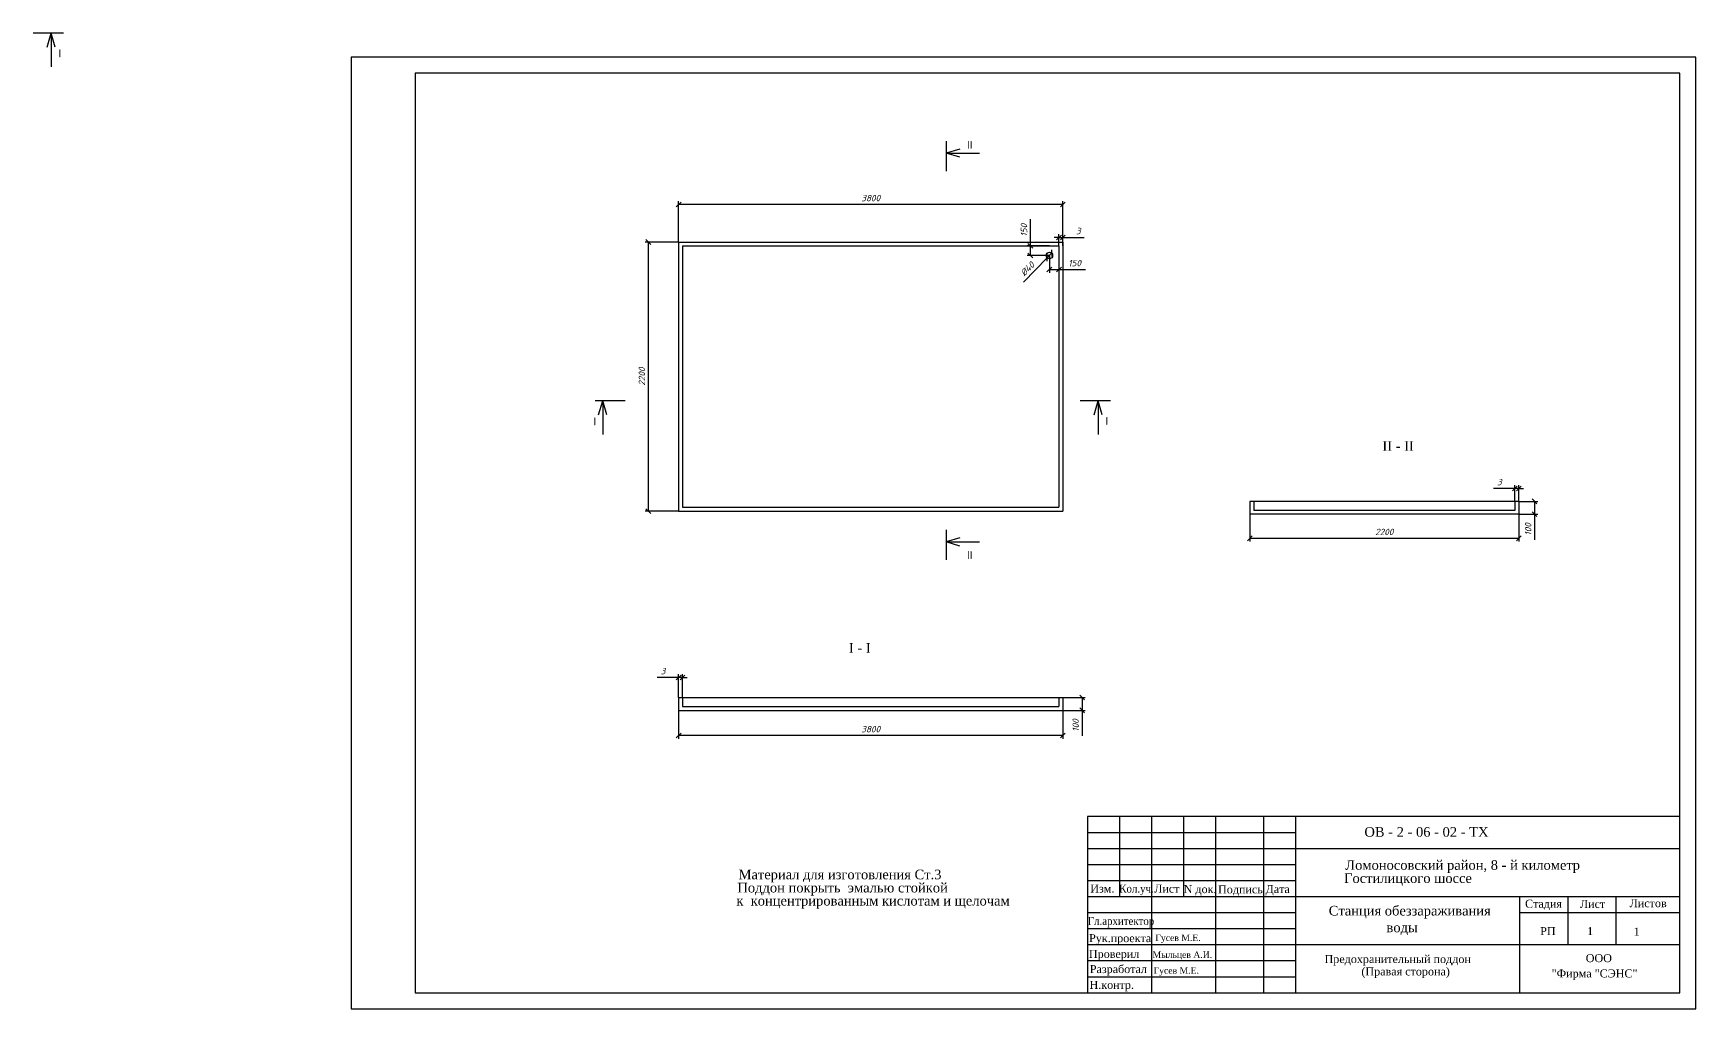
# Model space of a CAD drawing. Header units: millimetres. Extents: x -17979 to 93814, y -32242 to 30101.
# Drawn here: x -9799 to 42128, y -32242 to -1798 of the extents above; entities that cross this region are included whole.
import ezdxf

# ---------------------------------------------------------------- set-up
doc = ezdxf.new("R2010")
doc.units = ezdxf.units.MM
doc.styles.add('CН', font='')
doc.styles.add('СИС', font='txt.shx', dxfattribs={"oblique": 15})
doc.styles.add('СН с наклоном', font='', dxfattribs={"oblique": 15})
doc.styles.get('CН').set_extended_font_data('Times New Roman Cyr')
doc.styles.get('СН с наклоном').set_extended_font_data('Times New Roman Cyr')
doc.dimstyles.new('25 СИС', dxfattribs={"dimscale": 0, "dimtxt": 200, "dimasz": 150, "dimexe": 100, "dimexo": 0.625, "dimgap": 100, "dimtad": 1, "dimlfac": 0.25, "dimdsep": 46, "dimtxsty": 'СИС', "dimblk": 'OBLIQUE', "dimcen": 2.5, "dimclrd": 3, "dimclre": 3, "dimclrt": 7, "dimadec": 0, "dimazin": 0, "dimtm": 1e-09, "dimtfac": 1, "dimtmove": 0, "dimatfit": 3, "dimldrblk": 'NONE', "dimfxl": 0, "dimtolj": 1, "dimtzin": 0, "dimarcsym": 0})
doc.dimstyles.new('50 СИС', dxfattribs={"dimscale": 0, "dimtxt": 200, "dimasz": 150, "dimexe": 100, "dimexo": 0.625, "dimgap": 100, "dimtad": 1, "dimlfac": 0.5, "dimdsep": 46, "dimtxsty": 'СИС', "dimblk": 'OBLIQUE', "dimcen": 2.5, "dimclrd": 3, "dimclre": 3, "dimclrt": 7, "dimadec": 0, "dimazin": 0, "dimtm": 1e-09, "dimtfac": 1, "dimtmove": 0, "dimatfit": 3, "dimldrblk": 'NONE', "dimfxl": 0, "dimtolj": 1, "dimtzin": 0, "dimarcsym": 0})

# ---------------------------------------------------------------- blocks, each defined once
blk = doc.blocks.new('_OBLIQUE')
at = {"color": 0, "linetype": 'ByBlock'}
blk.add_line((-0.5, -0.5), (0.5, 0.5), dxfattribs=at)
blk = doc.blocks.new('*D49')
at = {"color": 3, "lineweight": -2}
for p, q in [((10359, -22930), (10359, -23817)), ((22359, -22930), (22359, -23817)), ((22359, -23717), (10359, -23717))]:
    blk.add_line(p, q, dxfattribs=at)
at = {"layer": 'Defpoints', "color": 0}
for p in [(10359, -22930), (22359, -22930), (10359, -23717)]:
    blk.add_point(p, dxfattribs=at)
at = {"color": 3, "lineweight": -2, "xscale": 150, "yscale": 150, "zscale": 150, "rotation": 180}
blk.add_blockref('_OBLIQUE', (10359, -23717), dxfattribs=at)
at = {"color": 3, "lineweight": -2, "xscale": 150, "yscale": 150, "zscale": 150}
blk.add_blockref('_OBLIQUE', (22359, -23717), dxfattribs=at)
at = {"color": 7, "insert": (16359, -23517), "char_height": 200, "attachment_point": 5, "style": 'СИС'}
blk.add_mtext('\\A1;3800', dxfattribs=at)
blk = doc.blocks.new('_None')
blk = doc.blocks.new('*D51')
at = {"color": 3, "lineweight": -2}
for p, q in [((10359, -22529), (10359, -21804)), ((10479, -22529), (10479, -21804)), ((10359, -21904), (9690, -21904)), ((10479, -21904), (10359, -21904)), ((10479, -21904), (10629, -21904))]:
    blk.add_line(p, q, dxfattribs=at)
at = {"layer": 'Defpoints', "color": 0}
for p in [(10359, -21904), (10359, -22530), (10479, -22530)]:
    blk.add_point(p, dxfattribs=at)
at = {"color": 3, "lineweight": -2, "xscale": 150, "yscale": 150, "zscale": 150}
blk.add_blockref('_OBLIQUE', (10359, -21904), dxfattribs=at)
at = {"color": 3, "lineweight": -2, "xscale": 150, "yscale": 150, "zscale": 150, "rotation": 180}
blk.add_blockref('_OBLIQUE', (10479, -21904), dxfattribs=at)
at = {"color": 7, "insert": (9874, -21704), "char_height": 200, "attachment_point": 5, "style": 'СИС'}
blk.add_mtext('\\A1;3', dxfattribs=at)
blk = doc.blocks.new('*D50')
at = {"color": 3, "lineweight": -2}
for p, q in [((22359, -22530), (23061, -22530)), ((22961, -22530), (22961, -22930)), ((22359, -22930), (23061, -22930)), ((22961, -22930), (22961, -23724))]:
    blk.add_line(p, q, dxfattribs=at)
at = {"layer": 'Defpoints', "color": 0}
for p in [(22359, -22530), (22359, -22930), (22961, -22930)]:
    blk.add_point(p, dxfattribs=at)
at = {"color": 3, "lineweight": -2, "xscale": 150, "yscale": 150, "zscale": 150}
for p, rotation in [((22961, -22530), 90), ((22961, -22930), 270)]:
    blk.add_blockref('_OBLIQUE', p, dxfattribs=dict(at, rotation=rotation))
at = {"color": 7, "insert": (22761, -23402), "char_height": 200, "attachment_point": 5, "rotation": 90, "style": 'СИС'}
blk.add_mtext('\\A1;100', dxfattribs=at)
blk = doc.blocks.new('*D52')
at = {"color": 3, "lineweight": -2}
for p, q in [((10358, -8313), (9312, -8313)), ((9412, -8313), (9412, -16713)), ((10358, -16713), (9312, -16713))]:
    blk.add_line(p, q, dxfattribs=at)
at = {"layer": 'Defpoints', "color": 0}
for p in [(10359, -8313), (9412, -16713), (10359, -16713)]:
    blk.add_point(p, dxfattribs=at)
at = {"color": 3, "lineweight": -2, "xscale": 150, "yscale": 150, "zscale": 150}
for p, rotation in [((9412, -8313), 90), ((9412, -16713), 270)]:
    blk.add_blockref('_OBLIQUE', p, dxfattribs=dict(at, rotation=rotation))
at = {"color": 7, "insert": (9212, -12513), "char_height": 200, "attachment_point": 5, "rotation": 90, "style": 'СИС'}
blk.add_mtext('\\A1;2200', dxfattribs=at)
blk = doc.blocks.new('*D47')
at = {"color": 3, "lineweight": -2}
for p, q in [((28200, -16809), (28200, -17662)), ((36601, -16809), (36601, -17662)), ((36601, -17562), (28200, -17562))]:
    blk.add_line(p, q, dxfattribs=at)
at = {"layer": 'Defpoints', "color": 0}
for p in [(28200, -16808), (36601, -16808), (28200, -17562)]:
    blk.add_point(p, dxfattribs=at)
at = {"color": 3, "lineweight": -2, "xscale": 150, "yscale": 150, "zscale": 150, "rotation": 180}
blk.add_blockref('_OBLIQUE', (28200, -17562), dxfattribs=at)
at = {"color": 3, "lineweight": -2, "xscale": 150, "yscale": 150, "zscale": 150}
blk.add_blockref('_OBLIQUE', (36601, -17562), dxfattribs=at)
at = {"color": 7, "insert": (32400, -17362), "char_height": 200, "attachment_point": 5, "style": 'СИС'}
blk.add_mtext('\\A1;2200', dxfattribs=at)
blk = doc.blocks.new('*D46')
at = {"color": 3, "lineweight": -2}
for p, q in [((36601, -16408), (37192, -16408)), ((37092, -16408), (37092, -16808)), ((36601, -16808), (37192, -16808)), ((37092, -16808), (37092, -17603))]:
    blk.add_line(p, q, dxfattribs=at)
at = {"layer": 'Defpoints', "color": 0}
for p in [(36600, -16408), (36600, -16808), (37092, -16808)]:
    blk.add_point(p, dxfattribs=at)
at = {"color": 3, "lineweight": -2, "xscale": 150, "yscale": 150, "zscale": 150}
for p, rotation in [((37092, -16408), 90), ((37092, -16808), 270)]:
    blk.add_blockref('_OBLIQUE', p, dxfattribs=dict(at, rotation=rotation))
at = {"color": 7, "insert": (36892, -17281), "char_height": 200, "attachment_point": 5, "rotation": 90, "style": 'СИС'}
blk.add_mtext('\\A1;100', dxfattribs=at)
blk = doc.blocks.new('*D48')
at = {"color": 3, "lineweight": -2}
for p, q in [((36480, -16006), (35811, -16006)), ((36480, -16408), (36480, -15906)), ((36601, -16006), (36480, -16006)), ((36601, -16408), (36601, -15906)), ((36601, -16006), (36751, -16006))]:
    blk.add_line(p, q, dxfattribs=at)
at = {"layer": 'Defpoints', "color": 0}
for p in [(36480, -16006), (36480, -16408), (36601, -16408)]:
    blk.add_point(p, dxfattribs=at)
at = {"color": 3, "lineweight": -2, "xscale": 150, "yscale": 150, "zscale": 150}
blk.add_blockref('_OBLIQUE', (36480, -16006), dxfattribs=at)
at = {"color": 3, "lineweight": -2, "xscale": 150, "yscale": 150, "zscale": 150, "rotation": 180}
blk.add_blockref('_OBLIQUE', (36601, -16006), dxfattribs=at)
at = {"color": 7, "insert": (35995, -15806), "char_height": 200, "attachment_point": 5, "style": 'СИС'}
blk.add_mtext('\\A1;3', dxfattribs=at)
blk = doc.blocks.new('*D44')
at = {"color": 3, "lineweight": -2}
for p, q in [((10359, -8312), (10359, -7042)), ((22359, -7142), (10359, -7142)), ((22359, -8312), (22359, -7042))]:
    blk.add_line(p, q, dxfattribs=at)
at = {"layer": 'Defpoints', "color": 0}
for p in [(10359, -7142), (10359, -8313), (22359, -8313)]:
    blk.add_point(p, dxfattribs=at)
at = {"color": 3, "lineweight": -2, "xscale": 150, "yscale": 150, "zscale": 150, "rotation": 180}
blk.add_blockref('_OBLIQUE', (10359, -7142), dxfattribs=at)
at = {"color": 3, "lineweight": -2, "xscale": 150, "yscale": 150, "zscale": 150}
blk.add_blockref('_OBLIQUE', (22359, -7142), dxfattribs=at)
at = {"color": 7, "insert": (16359, -6942), "char_height": 200, "attachment_point": 5, "style": 'СИС'}
blk.add_mtext('\\A1;3800', dxfattribs=at)
blk = doc.blocks.new('*D45')
at = {"color": 3, "lineweight": -2}
for p, q in [((22239, -8170), (22089, -8170)), ((22239, -8432), (22239, -8070)), ((22239, -8170), (22359, -8170)), ((22359, -8432), (22359, -8070)), ((22359, -8170), (23028, -8170))]:
    blk.add_line(p, q, dxfattribs=at)
at = {"layer": 'Defpoints', "color": 0}
for p in [(22359, -8170), (22239, -8433), (22359, -8433)]:
    blk.add_point(p, dxfattribs=at)
at = {"color": 3, "lineweight": -2, "xscale": 150, "yscale": 150, "zscale": 150}
blk.add_blockref('_OBLIQUE', (22239, -8170), dxfattribs=at)
at = {"color": 3, "lineweight": -2, "xscale": 150, "yscale": 150, "zscale": 150, "rotation": 180}
blk.add_blockref('_OBLIQUE', (22359, -8170), dxfattribs=at)
at = {"color": 7, "insert": (22843, -7970), "char_height": 200, "attachment_point": 5, "style": 'СИС'}
blk.add_mtext('\\A1;3', dxfattribs=at)
blk = doc.blocks.new('*D53')
at = {"color": 3, "lineweight": -2}
for p, q in [((21939, -8733), (21939, -9270)), ((22239, -8733), (22239, -9270)), ((21939, -9170), (22239, -9170)), ((22239, -9170), (23067, -9170))]:
    blk.add_line(p, q, dxfattribs=at)
at = {"layer": 'Defpoints', "color": 0}
for p in [(21939, -8733), (22239, -8733), (22239, -9170)]:
    blk.add_point(p, dxfattribs=at)
at = {"color": 3, "lineweight": -2, "xscale": 150, "yscale": 150, "zscale": 150, "rotation": 180}
blk.add_blockref('_OBLIQUE', (21939, -9170), dxfattribs=at)
at = {"color": 3, "lineweight": -2, "xscale": 150, "yscale": 150, "zscale": 150}
blk.add_blockref('_OBLIQUE', (22239, -9170), dxfattribs=at)
at = {"color": 7, "insert": (22728, -8970), "char_height": 200, "attachment_point": 5, "style": 'СИС'}
blk.add_mtext('\\A1;150', dxfattribs=at)
blk = doc.blocks.new('*D54')
at = {"color": 3, "lineweight": -2}
for p, q in [((21346, -8433), (21346, -7605)), ((21938, -8433), (21246, -8433)), ((21938, -8733), (21246, -8733)), ((21346, -8733), (21346, -8433))]:
    blk.add_line(p, q, dxfattribs=at)
at = {"layer": 'Defpoints', "color": 0}
for p in [(21346, -8433), (21939, -8433), (21939, -8733)]:
    blk.add_point(p, dxfattribs=at)
at = {"color": 3, "lineweight": -2, "xscale": 150, "yscale": 150, "zscale": 150}
for p, rotation in [((21346, -8433), 90), ((21346, -8733), 270)]:
    blk.add_blockref('_OBLIQUE', p, dxfattribs=dict(at, rotation=rotation))
at = {"color": 7, "insert": (21146, -7944), "char_height": 200, "attachment_point": 5, "rotation": 90, "style": 'СИС'}
blk.add_mtext('\\A1;150', dxfattribs=at)
blk = doc.blocks.new('*D55')
at = {"color": 3, "lineweight": -2}
for p in [(21134, -9564), (22010, -8660)]:
    blk.add_line(p, (21868, -8806), dxfattribs=at)
at = {"layer": 'Defpoints', "color": 0}
for p in [(21868, -8806), (22010, -8660)]:
    blk.add_point(p, dxfattribs=at)
at = {"color": 3, "lineweight": -2, "xscale": 150, "yscale": 150, "zscale": 150}
for p, rotation in [((21868, -8806), 45.90533261024719), ((22010, -8660), 225.9053326102472)]:
    blk.add_blockref('_OBLIQUE', p, dxfattribs=dict(at, rotation=rotation))
at = {"color": 7, "insert": (21253, -9154), "char_height": 200, "attachment_point": 5, "rotation": 45.9053, "style": 'СИС'}
blk.add_mtext('\\A1;%%c40', dxfattribs=at)

msp = doc.modelspace()

# ---------------------------------------------------------------- linework, layer by layer
at = {"color": 1}
for p, q in [((-8857.3982, -1798.4901), (-9798.9182, -1798.4901)), ((18711.0306, -5160.8197), (18711.0306, -6102.3398)), ((8690.3433, -13269.8152), (7748.8233, -13269.8152)), ((23844.6559, -13269.8152), (22903.1358, -13269.8152)), ((18711.0306, -17295.4776), (18711.0306, -18236.9977))]:
    msp.add_line(p, q, dxfattribs=at)
at = {"color": 1, "ltscale": 100}
for p, q in [((-9362.3025, -2231.2425), (-9236.7505, -1798.4901)), ((-9236.7505, -1798.4901), (-9236.7505, -2847.5073)), ((-9111.1986, -2231.2425), (-9236.7505, -1798.4901)), ((19143.7831, -5414.6201), (18711.0306, -5540.1721)), ((19143.7831, -5665.724), (18711.0306, -5540.1721)), ((18711.0306, -5540.1721), (19760.0478, -5540.1721)), ((7861.192, -13702.5677), (7986.7439, -13269.8152)), ((7986.7439, -13269.8152), (7986.7439, -14318.8324)), ((8112.2958, -13702.5677), (7986.7439, -13269.8152)), ((23339.7516, -13702.5677), (23465.3035, -13269.8152)), ((23465.3035, -13269.8152), (23465.3035, -14318.8324)), ((23590.8554, -13702.5677), (23465.3035, -13269.8152)), ((19143.7831, -17549.2781), (18711.0306, -17674.83)), ((19143.7831, -17800.3819), (18711.0306, -17674.83)), ((18711.0306, -17674.83), (19760.0478, -17674.83))]:
    msp.add_line(p, q, dxfattribs=at)
for p, q in [((42127.9966, -2541.7271), (127.9966, -2541.7271)), ((127.9966, -2541.7271), (127.9966, -32241.7271)), ((42127.9966, -32241.7271), (42127.9966, -2541.7271)), ((41627.9966, -3041.7271), (2127.9966, -3041.7271)), ((2127.9966, -3041.7271), (2127.9966, -31741.7271)), ((41627.9966, -31741.7271), (41627.9966, -3041.7271)), ((10358.8457, -8312.8658), (10358.8457, -16712.8658)), ((10358.8457, -8312.8658), (22358.8457, -8312.8658)), ((10478.8457, -8432.8658), (10478.8457, -16592.8658)), ((10478.8457, -8432.8658), (22238.8457, -8432.8658)), ((22238.8457, -8432.8658), (22238.8457, -16592.8658)), ((22358.8457, -8312.8658), (22358.8457, -16712.8658)), ((10478.8457, -16592.8658), (22238.8457, -16592.8658)), ((36599.9301, -16408.4331), (28199.9301, -16408.4331)), ((28199.9301, -16408.4331), (28199.9301, -16808.4331)), ((28319.9301, -16408.4331), (28319.9301, -16688.4331)), ((36479.9301, -16408.4331), (36479.9301, -16688.4331)), ((36599.9301, -16408.4331), (36599.9301, -16808.4331)), ((10358.8457, -16712.8658), (22358.8457, -16712.8658)), ((36599.9301, -16808.4331), (28199.9301, -16808.4331)), ((36479.9301, -16688.4331), (28319.9301, -16688.4331)), ((10358.8457, -22529.7275), (22358.8457, -22529.7275)), ((10358.8457, -22529.7275), (10358.8457, -22929.7275)), ((10478.8457, -22529.7275), (10478.8457, -22809.7275)), ((10478.8457, -22809.7275), (22238.8457, -22809.7275)), ((22238.8457, -22529.7275), (22238.8457, -22809.7275)), ((22358.8457, -22529.7275), (22358.8457, -22929.7275)), ((10358.8457, -22929.7275), (22358.8457, -22929.7275)), ((41627.9966, -26241.7271), (23127.9966, -26241.7271)), ((23127.9966, -26241.7271), (23127.9966, -31741.7271)), ((24127.9966, -26241.7271), (24127.9966, -28741.7271)), ((25127.9966, -26241.7271), (25127.9966, -31741.7271)), ((26127.9966, -26241.7271), (26127.9966, -28741.7271)), ((27127.9966, -26241.7271), (27127.9966, -31741.7271)), ((28627.9966, -26241.7271), (28627.9966, -31741.7271)), ((29627.9966, -26241.7271), (29627.9966, -31741.7271)), ((23127.9966, -26741.7271), (29627.9966, -26741.7271)), ((23127.9966, -27241.7271), (41627.9966, -27241.7271)), ((23127.9966, -27741.7271), (29627.9966, -27741.7271)), ((23127.9966, -28241.7271), (29627.9966, -28241.7271)), ((23127.9966, -28741.7271), (41627.9966, -28741.7271)), ((36627.9966, -28741.7271), (36627.9966, -31741.7271)), ((38127.9966, -28741.7271), (38127.9966, -30241.7271)), ((39627.9966, -28741.7271), (39627.9966, -30241.7271)), ((23127.9966, -29241.7271), (29627.9966, -29241.7271)), ((36627.9966, -29241.7271), (41627.9966, -29241.7271)), ((23127.9966, -29741.7271), (29627.9966, -29741.7271)), ((23127.9966, -30241.7271), (41627.9966, -30241.7271)), ((23127.9966, -30741.7271), (29627.9966, -30741.7271)), ((23127.9966, -31241.7271), (29627.9966, -31241.7271)), ((2127.9966, -31741.7271), (41627.9966, -31741.7271)), ((127.9966, -32241.7271), (42127.9966, -32241.7271))]:
    msp.add_line(p, q)
msp.add_circle((21938.8457, -8732.8658), 102.1174)

# ---------------------------------------------------------------- texts
for s, height, style, p in [('I', 250, 'СИС', (-9007.8096, -2549.2195)), ('I', 250, 'СИС', (7698.1131, -14036.9676)), ('I', 250, 'СИС', (23694.2444, -14020.5447)), ('II - II', 300, 'CН', (32341.012, -14828.6195)), ('I - I', 300, 'CН', (15675.5856, -21129.0851)), ('ОВ - 2 - 06 - 02 - ТХ', 300, 'CН', (31778.8414, -26874.0944)), ('Материал для изготовления Ст.3', 300, 'CН', (12231.5426, -28201.9375)), ('Гостилицкого шоссе', 300, 'CН', (31144.2636, -28316.7524)), ('Ломоносовский район, 8 - й километр', 300, 'CН', (31181.5917, -27906.3409)), ('Поддон покрыть  эмалью стойкой', 300, 'CН', (12194.2145, -28612.3489)), ('Изм.', 250, 'CН', (23216.5721, -28615.7763)), ('Лист', 250, 'CН', (25211.3124, -28618.0963)), ('N док.', 250, 'CН', (26134.0486, -28634.4478)), ('Подпись', 250, 'CН', (27207.1465, -28641.4328)), ('Дата', 250, 'CН', (28690.42, -28631.3583)), ('к  концентрированным кислотам и щелочам', 300, 'CН', (12163.2953, -29020.5124)), ('Станция обеззараживания', 300, 'СН с наклоном', (30664.7042, -29332.066)), ('Стадия', 250, 'CН', (36796.8827, -29088.8637)), ('Лист', 250, 'CН', (38511.2038, -29096.4429)), ('Листов', 250, 'CН', (40062.2911, -29072.762)), ('Рук.проекта', 250, 'CН', (23178.5573, -30163.6807)), ('Гусев М.Е.', 200, 'CН', (25248.343, -30127.2339)), ('воды', 300, 'СН с наклоном', (32468.8961, -29854.4076)), ('РП', 250, 'CН', (37267.5627, -29943.7012)), ('1', 250, 'CН', (38735.8015, -29943.7012)), ('1', 250, 'CН', (40186.3508, -29961.3825)), ('Проверил', 250, 'CН', (23174.2832, -30655.6388)), ('Мыльцев А.И.', 200, 'CН', (25162.0179, -30655.6388)), ('Предохранительный поддон', 250, 'CН', (30533.8507, -30815.6235)), ('ООО', 250, 'CН', (38691.5957, -30787.5594)), ('Разработал', 250, 'CН', (23201.6373, -31129.3812)), ('Гусев М.Е.', 200, 'CН', (25193.6348, -31147.602)), ('(Правая сторона)', 250, 'CН', (31684.8789, -31203.1514)), ('"Фирма "СЭНС"', 250, 'CН', (37628.3, -31265.08)), ('Н.контр.', 250, 'CН', (23192.5193, -31621.3444))]:
    msp.add_text(s, height=height, dxfattribs=dict(style=style)).set_placement(p)
at = {"style": 'СИС'}
for p in [(19534.7607, -5154.7693), (19534.7607, -17957.4671)]:
    msp.add_text('II', height=250, rotation=180, dxfattribs=at).set_placement(p)
at = {"style": 'CН', "width": 0.9}
for s, p in [('Кол.уч.', (24121.0826, -28615.7763)), ('Гл.архитектор', (23138.5971, -29628.6047))]:
    msp.add_text(s, height=250, dxfattribs=at).set_placement(p)

# ---------------------------------------------------------------- dimensions: what is measured, and where the dimension line sits
for base, p1, p2, text, picture, middle in [((10358.8457, -7141.9653), (22358.8457, -8312.8658), (10358.8457, -8312.8658), '3800', '*D44', (16358.8457, -6941.9653)), ((22358.8457, -8169.767), (22238.8457, -8432.8658), (22358.8457, -8432.8658), '3', '*D45', (22843.3756, -7969.767)), ((36479.9301, -16005.671), (36600.5551, -16408.4331), (36479.9301, -16408.4331), '3', '*D48', (35995.4002, -15805.671)), ((10358.8457, -21904.1862), (10478.8457, -22529.7275), (10358.8457, -22529.7275), '3', '*D51', (9874.3158, -21704.1862)), ((10358.8457, -23716.649), (22358.8457, -22929.7275), (10358.8457, -22929.7275), '3800', '*D49', (16358.8457, -23516.649))]:
    dim = msp.add_linear_dim(base=base, p1=p1, p2=p2, text=text, dimstyle='25 СИС', override={"dimscale": 1})
    dim.commit()
    dim.dimension.update_dxf_attribs({"geometry": picture, "text_midpoint": middle})
for base, p1, p2, dimstyle, picture, middle in [((21345.5174, -8432.8658), (21938.8457, -8732.8658), (21938.8457, -8432.8658), '50 СИС', '*D54', (21145.5174, -7943.87)), ((22960.6997, -22929.7275), (22358.8457, -22529.7275), (22358.8457, -22929.7275), '25 СИС', '*D50', (22760.6997, -23402.0566))]:
    dim = msp.add_linear_dim(base=base, p1=p1, p2=p2, angle=90, dimstyle=dimstyle, override={"dimscale": 1})
    dim.commit()
    dim.dimension.update_dxf_attribs({"geometry": picture, "text_midpoint": middle})
dim = msp.add_linear_dim(base=(9411.9455, -16712.8658), p1=(10358.8457, -8312.8658), p2=(10358.8457, -16712.8658), angle=90, text='2200', dimstyle='25 СИС', override={"dimscale": 1})
dim.commit()
dim.dimension.update_dxf_attribs({"geometry": '*D52', "text_midpoint": (9211.9455, -12512.8658)})
dim = msp.add_diameter_dim_2p(p1=(22009.9037, -8659.5259), p2=(21867.7877, -8806.2056), text='%%c40', dimstyle='50 СИС', override={"dimscale": 1})
dim.commit()
dim.dimension.update_dxf_attribs({"geometry": '*D55', "text_midpoint": (21252.7881, -9153.5342)})
dim = msp.add_linear_dim(base=(22238.8457, -9170.4891), p1=(21938.8457, -8732.8658), p2=(22238.8457, -8732.8658), dimstyle='50 СИС', override={"dimscale": 1})
dim.commit()
dim.dimension.update_dxf_attribs({"geometry": '*D53', "text_midpoint": (22727.8415, -8970.4891)})
dim = msp.add_linear_dim(base=(37092.3306, -16808.4331), p1=(36599.9301, -16408.4331), p2=(36599.9301, -16808.4331), angle=90, dimstyle='25 СИС', override={"dimscale": 1})
dim.commit()
dim.dimension.update_dxf_attribs({"geometry": '*D46', "text_midpoint": (37092.3306, -17280.7622), "dimtype": 160})
dim = msp.add_linear_dim(base=(28199.9301, -17562.3147), p1=(36600.5551, -16808.4331), p2=(28199.9301, -16808.4331), text='2200', dimstyle='25 СИС', override={"dimscale": 1})
dim.commit()
dim.dimension.update_dxf_attribs({"geometry": '*D47', "text_midpoint": (32400.2426, -17562.3147), "dimtype": 160})

doc.saveas('drawing.dxf')
